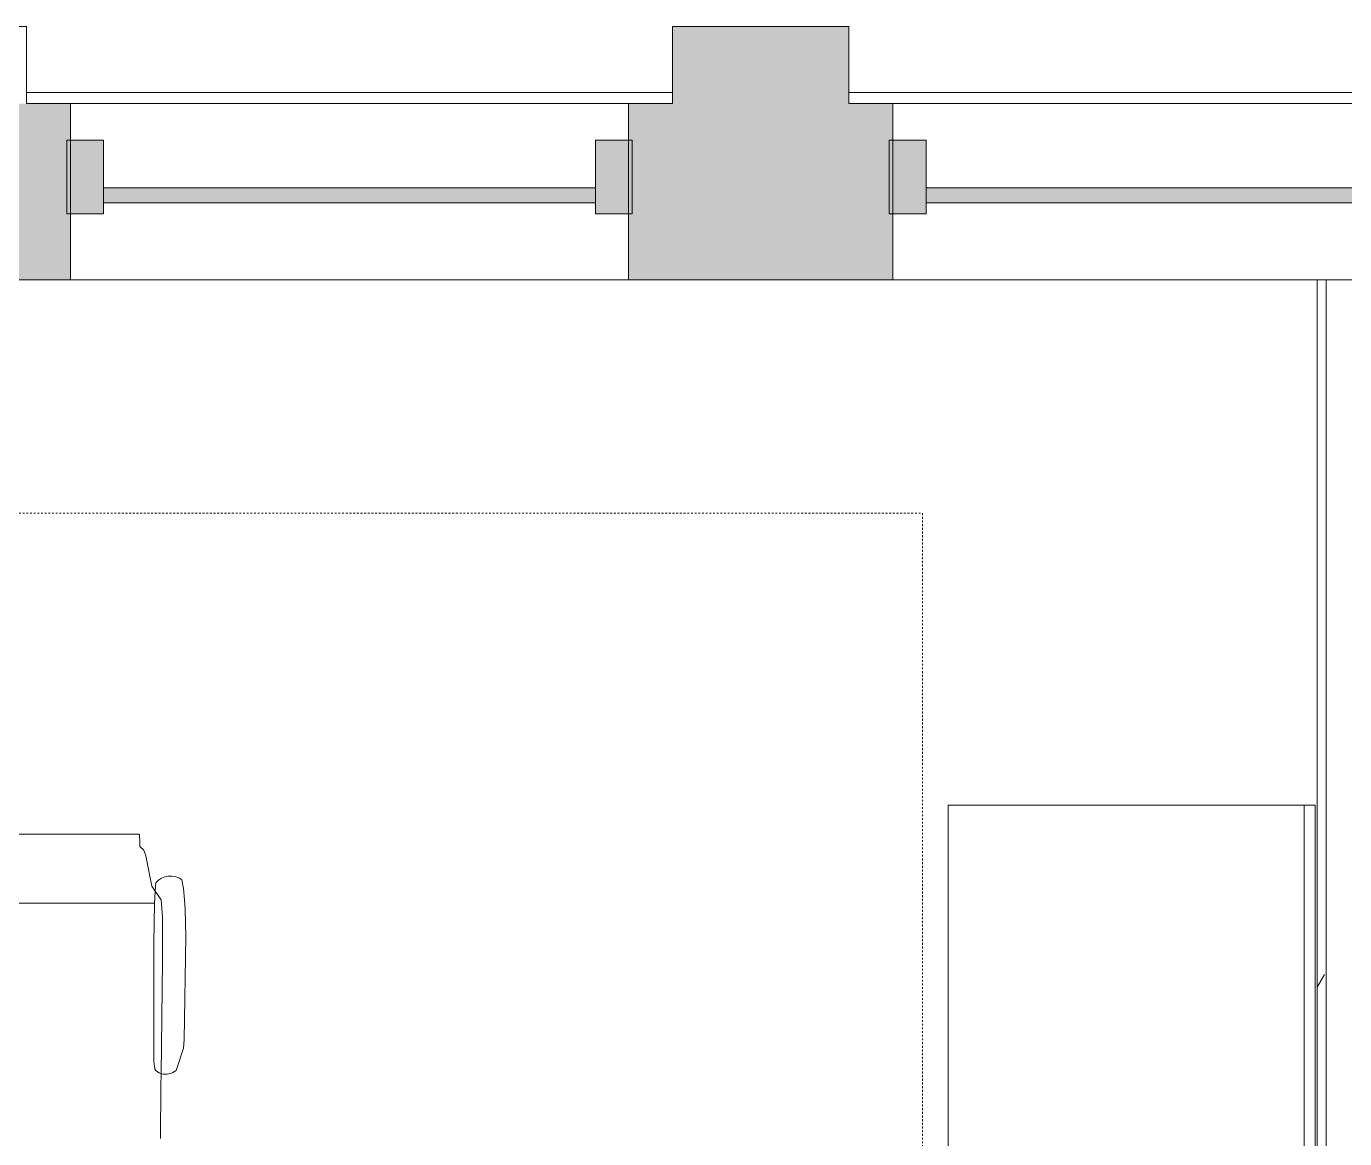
# Model space of a CAD drawing. Header units: inches. Extents: x -1880 to 225, y -1065 to 162.
# Drawn here: x -745.4 to -655.6, y 41.5 to 117.2 of the extents above; entities that cross this region are included whole.
import ezdxf

# ---------------------------------------------------------------- set-up
doc = ezdxf.new("R2010")
doc.units = ezdxf.units.IN
doc.header["$MEASUREMENT"] = 0
doc.linetypes.add('Dash 1_8_', pattern=[0.25, 0.125, -0.125])
for name, color, linetype, lineweight in [('06_555 11th St - background_dwg', 8, 'Continuous', 9), ('A-GLAZ-CURT', 52, 'Continuous', 13), ('A-GLAZ-CWMG', 51, 'Continuous', 13), ('A-WALL', 113, 'Continuous', 13), ('A-WALL-PATT', 111, 'Continuous', 13), ('I-FURN', 30, 'Continuous', 9), ('I-WALL', 2, 'Continuous', 13), ('P-SILL', 7, 'Continuous', 9), ('Q-CASE', 31, 'Continuous', 9)]:
    doc.layers.add(name, color=color, linetype=linetype, lineweight=lineweight)

# ---------------------------------------------------------------- blocks, each defined once
blk = doc.blocks.new('System Panel - Glazed-4907092-FIRST FLOOR POWER _ SIGNAL')
at = {"layer": 'A-GLAZ-CURT', "lineweight": 9}
blk.add_hatch(color=7, dxfattribs=at).paths.add_polyline_path([(-16.75, -1.75), (16.75, -1.75), (16.75, -0.75), (-16.75, -0.75)], flags=0)
at = {"layer": 'A-GLAZ-CURT', "color": 8, "lineweight": 20}
for p, q in [((16.75, -0.75), (-16.75, -0.75)), ((-16.75, -0.75), (-16.75, -1.75)), ((16.75, -1.75), (16.75, -0.75)), ((-16.75, -1.75), (16.75, -1.75))]:
    blk.add_line(p, q, dxfattribs=at)
blk = doc.blocks.new('System Panel - Glazed-4907094-FIRST FLOOR POWER _ SIGNAL')
at = {"layer": 'A-GLAZ-CURT', "lineweight": 9}
blk.add_hatch(color=7, dxfattribs=at).paths.add_polyline_path([(15.5, -1.75), (17.375, -1.75), (17.375, -0.75), (-17.375, -0.75), (-17.375, -1.75), (13.019, -1.75)], flags=0)
at = {"layer": 'A-GLAZ-CURT', "color": 8, "lineweight": 20}
for p, q in [((17.375, -0.75), (-17.375, -0.75)), ((-17.375, -0.75), (-17.375, -1.75)), ((17.375, -1.75), (17.375, -0.75)), ((-17.375, -1.75), (17.375, -1.75))]:
    blk.add_line(p, q, dxfattribs=at)
blk = doc.blocks.new('Rectangular Mullion - 2_5_ x 5_ rectangular-4903422-FIRST FLOOR POWER _ SIGNAL')
at = {"layer": 'A-GLAZ-CWMG', "lineweight": 9}
blk.add_hatch(color=7, dxfattribs=at).paths.add_polyline_path([(-1.25, -2.5), (-1.25, 2.5), (1.25, 2.5), (1.25, -2.5)], flags=0)
at = {"layer": 'A-GLAZ-CWMG', "color": 8, "lineweight": 20}
for p, q in [((-1.25, 2.5), (1.25, 2.5)), ((-1.25, -2.5), (-1.25, 2.5)), ((1.25, 2.5), (1.25, -2.5)), ((1.25, -2.5), (-1.25, -2.5))]:
    blk.add_line(p, q, dxfattribs=at)
blk = doc.blocks.new('Rectangular Mullion - 2_5_ x 5_ rectangular-4903428-FIRST FLOOR POWER _ SIGNAL')
at = {"layer": 'A-GLAZ-CWMG', "lineweight": 9}
blk.add_hatch(color=7, dxfattribs=at).paths.add_polyline_path([(-1.25, -2.5), (-1.25, 2.5), (1.25, 2.5), (1.25, -2.5)], flags=0)
at = {"layer": 'A-GLAZ-CWMG', "color": 8, "lineweight": 20}
for p, q in [((-1.25, 2.5), (1.25, 2.5)), ((-1.25, -2.5), (-1.25, 2.5)), ((1.25, 2.5), (1.25, -2.5)), ((1.25, -2.5), (-1.25, -2.5))]:
    blk.add_line(p, q, dxfattribs=at)
blk = doc.blocks.new('C-Counter Top - ADJ HEIGHT-6033408-FIRST FLOOR POWER _ SIGNAL')
at = {"layer": 'Q-CASE'}
for p, q in [((67.221, 25), (-47.262, 25)), ((67.221, 0.75), (67.221, 25)), ((40.523, 0), (67.221, 0)), ((67.221, 0.75), (42.511, 0.75)), ((67.221, 0), (67.221, 0.75))]:
    blk.add_line(p, q, dxfattribs=at)
blk = doc.blocks.new('F - CONF TABLE _4 RECTANGULAR-12 CHAIRS_ - F - CONF TABLE _4 RECTANGULAR-12 CHAIRS_-6035027-FIRST FLOOR POWER _ SIGNAL')
at = {"layer": 'I-FURN', "linetype": 'Dash 1_8_'}
for p, q in [((-108, 78), (108, 78)), ((108, 78), (108, -78))]:
    blk.add_line(p, q, dxfattribs=at)
at = {"layer": 'I-FURN'}
for p, q in [((37.251, 56.163), (54.68, 56.163)), ((54.736, 55.321), (54.991, 55.058)), ((54.991, 55.058), (55.143, 54.681)), ((55.143, 54.681), (55.544, 52.614)), ((57.592, 53.059), (57.699, 52.45)), ((55.544, 52.614), (55.773, 52.277)), ((55.726, 51.45), (55.794, 52.614)), ((55.773, 52.277), (56.175, 51.685)), ((55.794, 52.614), (55.812, 52.841)), ((57.699, 52.45), (57.767, 51.68)), ((55.726, 51.45), (36.205, 51.45)), ((55.685, 48.766), (55.726, 51.45)), ((56.175, 51.685), (56.278, 50.516)), ((57.767, 51.68), (57.801, 51.034)), ((56.278, 50.516), (56.278, 47.516)), ((57.801, 51.034), (57.848, 49.174)), ((55.685, 40.682), (55.685, 48.766)), ((57.848, 49.174), (57.753, 42.175)), ((56.278, 47.516), (56.171, 39.855)), ((57.69, 41.582), (57.201, 40.075)), ((57.753, 42.175), (57.69, 41.582)), ((55.737, 40.185), (55.685, 40.682))]:
    blk.add_line(p, q, dxfattribs=at)
for centre, radius, start, end in [((56.82, 51.994), 1.316, 54.06502, 139.93498), ((56.397, 40.602), 0.781, 212.32181, 253.15335), ((56.48, 40.927), 1.116, 253.91086, 310.25696)]:
    blk.add_arc(centre, radius, start, end, dxfattribs=at)
blk.add_open_spline([(54.68, 56.163), (54.684, 56.157), (54.69, 56.14), (54.698, 56.093), (54.709, 56.004), (54.726, 55.785), (54.734, 55.512), (54.736, 55.321)], degree=3, knots=[-1, -1, -1, -1, -0.888889, -0.777778, -0.666667, -0.444444, 0, 0, 0, 0], dxfattribs=at)
blk.add_open_spline([(56.171, 39.855), (56.162, 39.124), (56.146, 37.656), (56.136, 36.178), (56.132, 35.436)], degree=3, dxfattribs=at)
blk = doc.blocks.new('06_555 11th St - background_dwg-4793957-FIRST FLOOR POWER _ SIGNAL')
at = {"layer": 'P-SILL'}
for p, q in [((2676.684, 3075.229), (2632.684, 3075.229)), ((2732.684, 3075.229), (2688.684, 3075.229))]:
    blk.add_line(p, q, dxfattribs=at)

msp = doc.modelspace()

# ---------------------------------------------------------------- hatches: boundary and pattern name
at = {"layer": 'A-WALL-PATT', "lineweight": 9}
msp.add_hatch(color=7, dxfattribs=at).paths.add_polyline_path([(-701.386, 111.966), (-689.386, 111.966), (-689.386, 117.216), (-701.386, 117.216), (-701.386, 114.081)], flags=0)
h = msp.add_hatch(color=7, dxfattribs=at)
h.paths.add_polyline_path([(201.607, 99.966), (201.607, 111.966), (183.607, 111.966), (183.607, 99.966)], flags=0)
h.paths.add_polyline_path([(123.607, 99.966), (141.607, 99.966), (141.607, 111.966), (123.607, 111.966)], flags=0)
h.paths.add_polyline_path([(57.232, 99.966), (81.607, 99.966), (81.607, 111.966), (3.607, 111.966), (3.607, 99.966), (27.232, 99.966), (27.232, 103.586), (57.232, 103.586)], flags=0)
h.paths.add_polyline_path([(-38.393, 99.966), (-38.393, 111.966), (-56.393, 111.966), (-56.393, 99.966), (-41.393, 99.966)], flags=0)
h.paths.add_polyline_path([(-109.05, 99.966), (-98.393, 99.966), (-98.393, 111.966), (-116.393, 111.966), (-116.393, 99.966)], flags=0)
h.paths.add_polyline_path([(-158.393, 99.966), (-158.393, 111.966), (-176.393, 111.966), (-176.393, 99.966), (-175.937, 99.966)], flags=0)
h.paths.add_polyline_path([(-296.393, 99.966), (-272.393, 99.966), (-272.393, 103.586), (-242.393, 103.586), (-242.393, 99.966), (-218.393, 99.966), (-218.393, 111.966), (-296.393, 111.966), (-296.393, 102.858)], flags=0)
h.paths.add_polyline_path([(-338.393, 99.966), (-338.393, 111.966), (-356.393, 111.966), (-356.393, 99.966), (-343.155, 99.966)], flags=0)
h.paths.add_polyline_path([(-398.393, 99.966), (-398.393, 111.966), (-416.393, 111.966), (-416.393, 99.966), (-410.042, 99.966)], flags=0)
h.paths.add_polyline_path([(-476.393, 99.966), (-458.393, 99.966), (-458.393, 111.966), (-476.393, 111.966)], flags=0)
h.paths.add_polyline_path([(-518.393, 99.966), (-518.393, 111.966), (-592.386, 111.966), (-592.386, 99.966), (-543.817, 99.966)], flags=0)
h.paths.add_polyline_path([(-644.147, 99.966), (-630.386, 99.966), (-630.386, 111.966), (-648.386, 111.966), (-648.386, 99.966), (-644.636, 99.966)], flags=0)
h.paths.add_polyline_path([(-704.386, 99.966), (-686.386, 99.966), (-686.386, 111.966), (-704.386, 111.966)], flags=0)
h.paths.add_polyline_path([(-798.386, 99.966), (-798.386, 111.966), (-872.385, 111.966), (-872.385, 99.966), (-844.809, 99.966)], flags=0)
h.paths.add_polyline_path([(-760.386, 99.966), (-742.386, 99.966), (-742.386, 111.966), (-760.386, 111.966)], flags=0)
h.paths.add_polyline_path([(-911.696, 99.966), (-910.386, 99.966), (-910.386, 111.966), (-928.386, 111.966), (-928.386, 99.966), (-913.386, 99.966)], flags=0)
h.paths.add_polyline_path([(-966.386, 99.966), (-966.386, 111.966), (-984.386, 111.966), (-984.386, 99.966), (-978.554, 99.966)], flags=0)
h.paths.add_polyline_path([(-1040.386, 99.966), (-1022.386, 99.966), (-1022.386, 111.966), (-1040.386, 111.966)], flags=0)
h.paths.add_polyline_path([(-1152.386, 99.966), (-1078.385, 99.966), (-1078.385, 111.966), (-1152.386, 111.966)], flags=0)
h.paths.add_polyline_path([(-1190.386, 99.966), (-1190.386, 111.966), (-1208.386, 111.966), (-1208.386, 99.966)], flags=0)
h.paths.add_polyline_path([(-1264.386, 99.966), (-1246.386, 99.966), (-1246.386, 111.966), (-1264.386, 111.966)], flags=0)
h.paths.add_polyline_path([(-1302.386, 99.966), (-1302.386, 111.966), (-1320.636, 111.966), (-1320.636, 99.966), (-1313.02, 99.966)], flags=0)
h.paths.add_polyline_path([(-1416.761, 99.966), (-1358.386, 99.966), (-1358.386, 111.966), (-1432.385, 111.966), (-1432.385, 99.966), (-1417.386, 99.966)], flags=0)
h.paths.add_polyline_path([(-1470.386, 99.966), (-1470.386, 111.966), (-1488.386, 111.966), (-1488.386, 99.966)], flags=0)
h.paths.add_polyline_path([(-1541.386, 111.966), (-1541.011, 105.966), (-1541.386, 105.966)], flags=0)
h.paths.add_polyline_path([(-1526.386, 99.966), (-1526.386, 111.966), (-1544.386, 111.966), (-1544.386, 109.455), (-1544.255, 109.455), (-1544.136, 107.166), (-1544.136, 104.455), (-1544.386, 104.455), (-1544.386, 99.966), (-1540.636, 99.966)], flags=0)
h.paths.add_polyline_path([(-1582.386, 99.966), (-1582.386, 111.966), (-1600.386, 111.966), (-1600.386, 99.966)], flags=0)
h = msp.add_hatch(dxfattribs=at)
h.set_pattern_fill('FP1_1', color=256, style=0, pattern_type=2)
h.set_pattern_definition([(0, (0, 0), (30.72, 7.68), [1.267, -21.773, 1.267, -21.773, -122.88]), (0, (0, 0), (30.72, 7.68), [-46.08, 1.267, -44.813, 1.267, -21.773, -53.76]), (0, (0, 0), (30.72, 7.68), [-115.2, 1.267, -14.093, 1.267, -37.133]), (120, (11.52, 3.84), (-22.011075, 22.7643), [1.267, -21.773, 1.267, -21.773, -122.88]), (120, (11.52, 3.84), (-22.011075, 22.7643), [-46.08, 1.267, -44.813, 1.267, -21.773, -53.76]), (120, (11.52, 3.84), (-22.011075, 22.7643), [-115.2, 1.267, -14.093, 1.267, -37.133]), (240, (15.36, 19.2), (-8.708925, -30.4443), [1.267, -21.773, 1.267, -21.773, -122.88]), (240, (15.36, 19.2), (-8.708925, -30.4443), [-46.08, 1.267, -44.813, 1.267, -21.773, -53.76]), (240, (15.36, 19.2), (-8.708925, -30.4443), [-115.2, 1.267, -14.093, 1.267, -37.133])])
h.paths.add_polyline_path([(-656.886, -94.909), (-656.886, -93.356), (-657.511, -93.401), (-657.511, -94.909)], flags=0)
h.paths.add_polyline_path([(-657.511, -92.899), (-656.886, -92.854), (-656.886, 99.966), (-657.511, 99.966), (-657.511, -68.557)], flags=0)

# ---------------------------------------------------------------- linework, layer by layer
at = {"layer": 'A-WALL', "color": 8, "lineweight": 20}
for p, q in [((-745.386, 117.216), (-757.386, 117.216)), ((-745.386, 111.966), (-745.386, 117.216)), ((-689.386, 117.216), (-701.386, 117.216)), ((-701.386, 117.216), (-701.386, 111.966)), ((-689.386, 111.966), (-689.386, 117.216)), ((-742.386, 111.966), (-745.386, 111.966)), ((-742.386, 99.966), (-742.386, 111.966)), ((-701.386, 111.966), (-704.386, 111.966)), ((-704.386, 111.966), (-704.386, 99.966)), ((-686.386, 111.966), (-689.386, 111.966)), ((-686.386, 99.966), (-686.386, 111.966)), ((-760.386, 99.966), (-742.386, 99.966)), ((-704.386, 99.966), (-686.386, 99.966))]:
    msp.add_line(p, q, dxfattribs=at)
at = {"layer": 'A-WALL', "lineweight": 9}
for p, q in [((-742.386, 111.966), (-704.386, 111.966)), ((-686.386, 111.966), (-648.386, 111.966)), ((-704.386, 99.966), (-742.386, 99.966)), ((-657.511, 99.966), (-686.386, 99.966))]:
    msp.add_line(p, q, dxfattribs=at)
at = {"layer": 'A-WALL'}
msp.add_line((-656.886, -94.909), (-656.886, 99.966), dxfattribs=at)
at = {"layer": 'I-WALL'}
for p, q in [((-657.511, 99.966), (-657.511, -94.909)), ((-648.386, 99.966), (-657.511, 99.966))]:
    msp.add_line(p, q, dxfattribs=at)

# ---------------------------------------------------------------- block references
at = {"layer": '06_555 11th St - background_dwg', "color": 7}
msp.add_blockref('06_555 11th St - background_dwg-4793957-FIRST FLOOR POWER _ SIGNAL', (-3378.07, -2962.514), dxfattribs=at)
at = {"layer": 'A-GLAZ-CURT', "lineweight": 9}
for name, p in [('System Panel - Glazed-4907092-FIRST FLOOR POWER _ SIGNAL', (-723.386, 106.966)), ('System Panel - Glazed-4907094-FIRST FLOOR POWER _ SIGNAL', (-666.761, 106.966))]:
    msp.add_blockref(name, p, dxfattribs=at)
at = {"layer": 'A-GLAZ-CWMG', "lineweight": 9, "extrusion": (0, 0, -1), "rotation": 180}
for name, p in [('Rectangular Mullion - 2_5_ x 5_ rectangular-4903422-FIRST FLOOR POWER _ SIGNAL', (741.386, 106.966)), ('Rectangular Mullion - 2_5_ x 5_ rectangular-4903422-FIRST FLOOR POWER _ SIGNAL', (705.386, 106.966)), ('Rectangular Mullion - 2_5_ x 5_ rectangular-4903428-FIRST FLOOR POWER _ SIGNAL', (685.386, 106.966))]:
    msp.add_blockref(name, p, dxfattribs=at)
at = {"layer": 'I-FURN'}
msp.add_blockref('F - CONF TABLE _4 RECTANGULAR-12 CHAIRS_ - F - CONF TABLE _4 RECTANGULAR-12 CHAIRS_-6035027-FIRST FLOOR POWER _ SIGNAL', (-792.386, 6.082), dxfattribs=at)
at = {"layer": 'Q-CASE', "rotation": 90.00000000000011}
msp.add_blockref('C-Counter Top - ADJ HEIGHT-6033408-FIRST FLOOR POWER _ SIGNAL', (-657.636, -3.015), dxfattribs=at)

doc.saveas('drawing.dxf')
